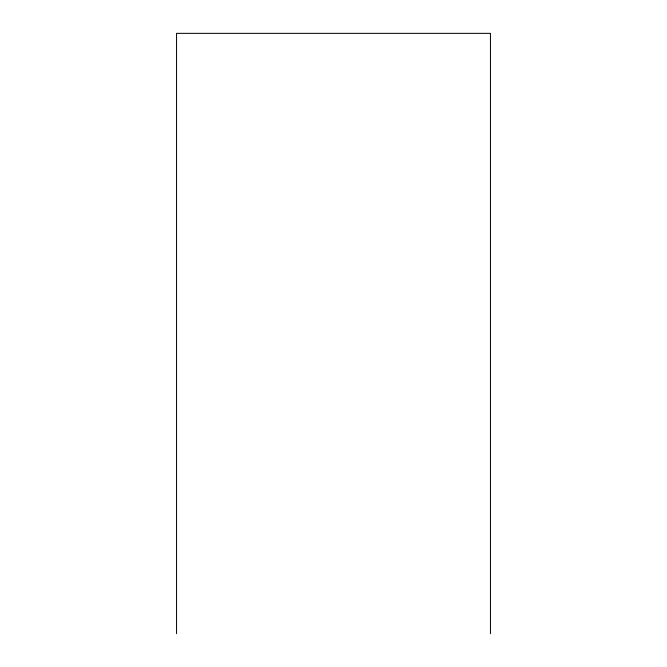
<?xml version="1.0" encoding="UTF-8"?>
<svg xmlns="http://www.w3.org/2000/svg" width="667" height="667" viewBox="0 0 667 667"><rect width="100%" height="100%" fill="white"/><g stroke="black" fill="none" stroke-linecap="round" stroke-linejoin="round"><path stroke-width="1" d="M490.445 633.65L490.445 33.35L176.555 33.35L176.555 633.65"/></g></svg>
